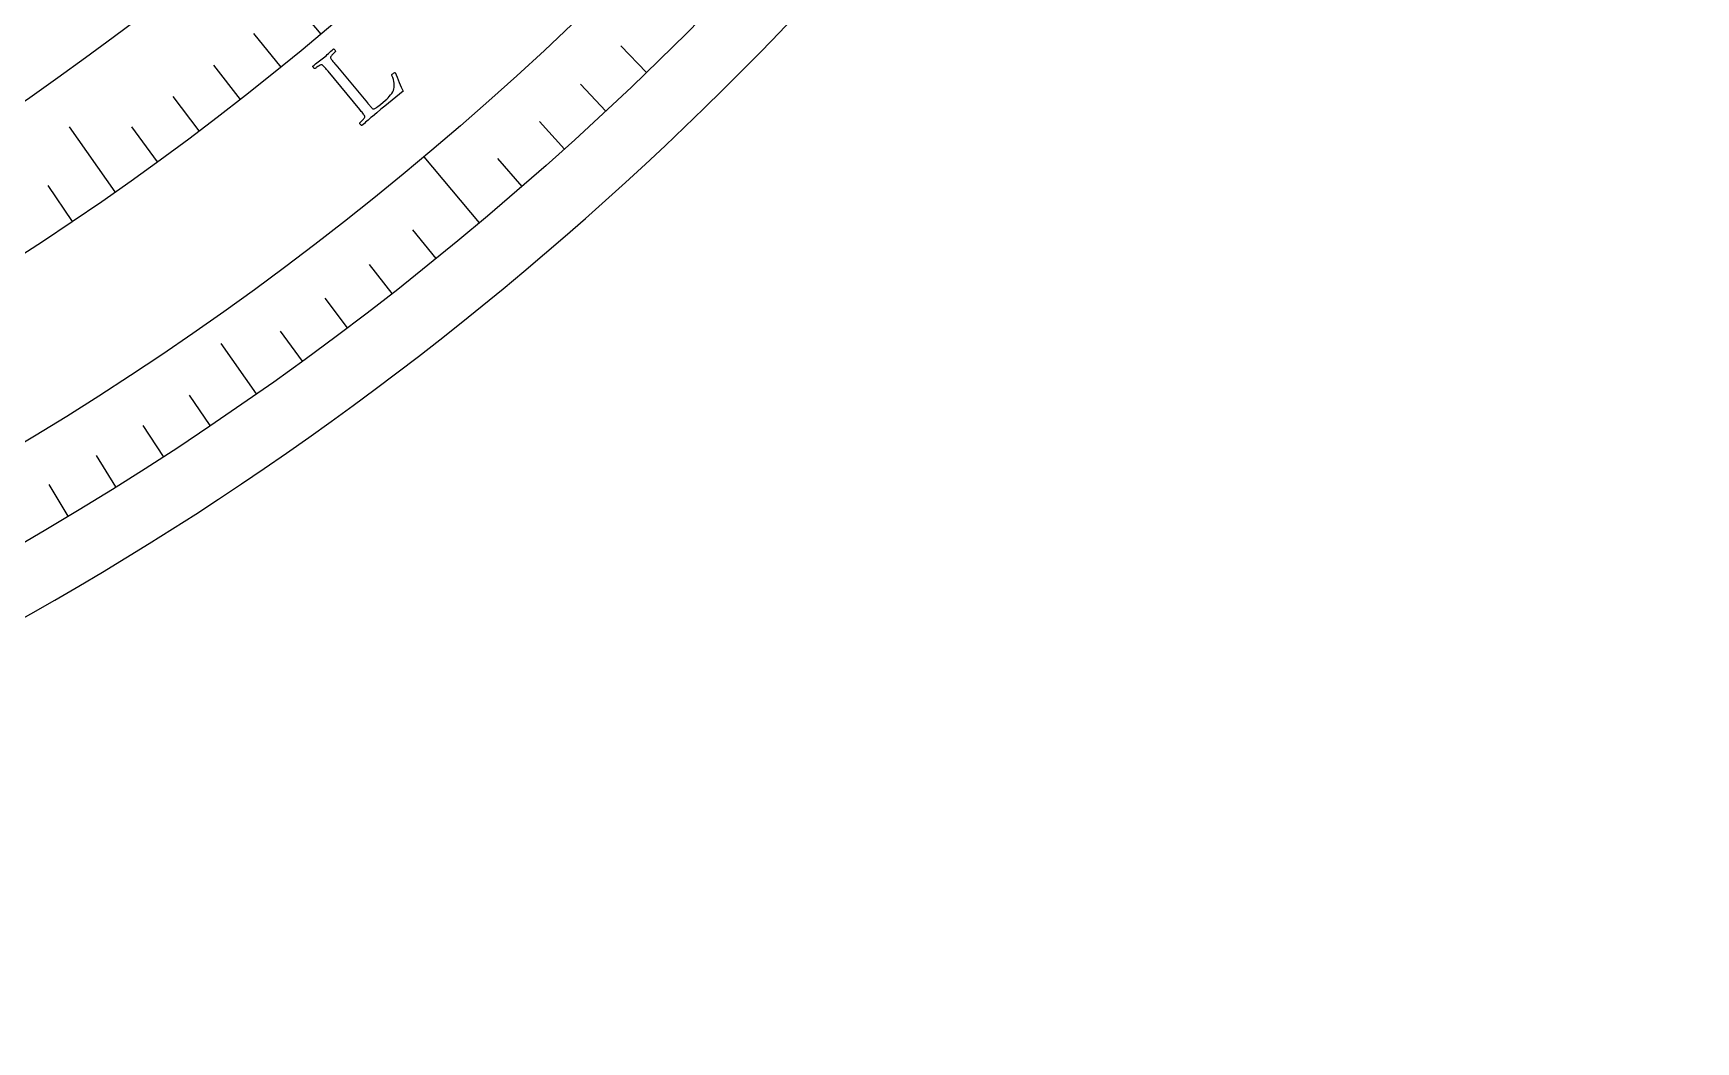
# Model space of a CAD drawing. Header units: millimetres. Extents: x -93 to 93, y -93 to 104.
# Drawn here: x 45.71 to 92.5, y -92.5 to -64.1 of the extents above; entities that cross this region are included whole.
import ezdxf

# ---------------------------------------------------------------- set-up
doc = ezdxf.new("R2010")
doc.units = ezdxf.units.MM
for name, color, linetype in [('CUT_OUTER', 1, 'Continuous'), ('ENGRAVE', 7, 'Continuous'), ('ENGRAVE_FINE', 8, 'Continuous'), ('TEXT', 5, 'Continuous')]:
    doc.layers.add(name, color=color, linetype=linetype)

msp = doc.modelspace()

# ---------------------------------------------------------------- linework, layer by layer
at = {"layer": 'CUT_OUTER'}
msp.add_arc((-0.0002, -0.0002), 92.4998, 179.658282, 0.243527, dxfattribs=at)
at = {"layer": 'ENGRAVE'}
for points in [[(53.8094, -64.1275), (51.8472, -61.7891)], [(48.0155, -68.5733), (46.7316, -66.7396)], [(58.2687, -69.4419), (56.7079, -67.5819)], [(51.9947, -74.2561), (50.9999, -72.8354)]]:
    msp.add_lwpolyline(points, dxfattribs=at)
for radius in [90.65, 90.65, 88.2219, 83.7125, 83.7125, 80.1513, 73.5375, 73.5375, 69.6525]:
    msp.add_circle((0, 0), radius, dxfattribs=at)
at = {"layer": 'ENGRAVE_FINE'}
for points in [[(52.682, -65.0568), (51.9136, -64.1079)], [(62.9708, -65.2082), (62.2479, -64.4596)], [(51.5386, -65.9664), (50.7868, -65.0042)], [(50.3794, -66.8558), (49.6446, -65.8806)], [(61.8232, -66.2972), (61.1134, -65.5361)], [(49.205, -67.7248), (48.4873, -66.737)], [(60.6567, -67.3661), (59.9604, -66.5927)], [(59.4718, -68.4144), (58.789, -67.6291)], [(46.8114, -69.4008), (46.1287, -68.3886)], [(57.0479, -70.4483), (56.393, -69.6396)], [(55.8097, -71.4332), (55.169, -70.6132)], [(54.5545, -72.3963), (53.9283, -71.5652)], [(53.2827, -73.3374), (52.6711, -72.4955)], [(50.6908, -75.1523), (50.1089, -74.2895)], [(49.3715, -76.0255), (48.8048, -75.1527)], [(48.0372, -76.8756), (47.4857, -75.9931)], [(46.6882, -77.7022), (46.1522, -76.8102)]]:
    msp.add_lwpolyline(points, dxfattribs=at)
at = {"layer": 'TEXT'}
msp.add_lwpolyline([(55.1163, -66.0657), (55.1187, -66.0686), (55.1217, -66.0721), (55.1252, -66.0763), (55.1292, -66.0811), (55.1395, -66.0935), (55.1514, -66.1077), (55.1647, -66.1237), (55.1795, -66.1414), (55.1948, -66.1595), (55.2098, -66.1765), (55.2245, -66.1924), (55.2388, -66.2073), (55.2519, -66.2197), (55.263, -66.2284), (55.2721, -66.2334), (55.2791, -66.2346), (55.2995, -66.2313), (55.3198, -66.225), (55.3402, -66.2158), (55.3605, -66.2036), (55.3833, -66.1874), (55.4109, -66.1663), (55.4435, -66.1402), (55.481, -66.1092), (55.6225, -65.9902), (55.6585, -65.9581), (55.6945, -65.9223), (55.7304, -65.883), (55.7664, -65.8402), (55.7991, -65.7961), (55.8255, -65.7533), (55.8455, -65.7118), (55.8591, -65.6716), (55.8663, -65.6342), (55.8699, -65.5944), (55.8701, -65.552), (55.8667, -65.5071), (55.8588, -65.459), (55.8454, -65.4067), (55.8265, -65.3503), (55.8022, -65.2897), (55.8006, -65.2795), (55.8038, -65.2685), (55.8119, -65.2567), (55.8247, -65.2441), (55.8465, -65.2271), (55.8661, -65.2152), (55.8835, -65.2086), (55.8988, -65.2071), (55.9247, -65.2742), (55.9513, -65.3436), (55.9783, -65.4153), (56.0059, -65.4893), (56.0337, -65.5608), (56.0617, -65.6251), (56.0898, -65.6821), (56.1181, -65.7319), (56.0168, -65.8177), (55.9151, -65.9025), (55.8131, -65.9862), (55.7107, -66.0688), (55.6052, -66.1538), (55.4936, -66.2447), (55.376, -66.3414), (55.2522, -66.444), (55.2095, -66.4799), (55.1695, -66.5143), (55.1321, -66.5474), (55.0974, -66.579), (55.0634, -66.6099), (55.0284, -66.6409), (54.9923, -66.6718), (54.9552, -66.7029), (54.9457, -66.7004), (54.936, -66.6948), (54.9263, -66.6861), (54.9163, -66.6742), (54.9076, -66.6614), (54.9012, -66.6499), (54.8972, -66.6396), (54.8957, -66.6306), (54.9049, -66.6227), (54.9169, -66.6115), (54.9318, -66.5972), (54.9496, -66.5797), (54.9682, -66.5605), (54.9856, -66.5408), (55.0018, -66.5207), (55.0169, -66.5002), (55.0291, -66.4812), (55.0367, -66.4654), (55.0396, -66.453), (55.0379, -66.4438), (55.0288, -66.4234), (55.0166, -66.4017), (55.0015, -66.3787), (54.9834, -66.3544), (54.9633, -66.329), (54.9423, -66.3028), (54.9203, -66.2757), (54.8973, -66.2478), (54.0081, -65.1748), (53.9849, -65.147), (53.9622, -65.1201), (53.94, -65.0941), (53.9183, -65.0691), (53.8974, -65.0462), (53.8773, -65.0266), (53.8581, -65.0103), (53.8398, -64.9974), (53.8304, -64.993), (53.8175, -64.9931), (53.8012, -64.9977), (53.7813, -65.0068), (53.7598, -65.0185), (53.7381, -65.0311), (53.7163, -65.0446), (53.6945, -65.059), (53.6744, -65.0727), (53.6579, -65.0843), (53.6449, -65.0938), (53.6355, -65.1011), (53.6271, -65.0978), (53.6178, -65.0919), (53.6078, -65.0834), (53.5969, -65.0723), (53.5872, -65.0603), (53.5804, -65.0491), (53.5767, -65.0386), (53.576, -65.0289), (53.615, -64.9991), (53.6538, -64.9697), (53.6923, -64.9407), (53.7307, -64.912), (53.7686, -64.8835), (53.8057, -64.8547), (53.8422, -64.8257), (53.8779, -64.7964), (53.914, -64.7659), (53.9493, -64.7354), (53.9837, -64.7047), (54.0171, -64.6739), (54.0506, -64.6427), (54.085, -64.6111), (54.1203, -64.579), (54.1565, -64.5463), (54.1659, -64.5488), (54.1755, -64.5543), (54.1854, -64.563), (54.1954, -64.5748), (54.2043, -64.5875), (54.2108, -64.5989), (54.2149, -64.6091), (54.2166, -64.618), (54.2077, -64.6259), (54.196, -64.6369), (54.1816, -64.651), (54.1645, -64.6683), (54.1464, -64.687), (54.1294, -64.7058), (54.1135, -64.7244), (54.0985, -64.7431), (54.0863, -64.7606), (54.0788, -64.7759), (54.0758, -64.789), (54.0774, -64.7999), (54.0855, -64.8165), (54.096, -64.8344), (54.1089, -64.8535), (54.1242, -64.8739), (54.1412, -64.8954), (54.1591, -64.9177), (54.178, -64.9409), (54.1979, -64.9648), (54.2011, -64.9687), (54.2043, -64.9725), (54.2075, -64.9764), (54.2107, -64.9802), (54.214, -64.9841), (54.2172, -64.9879), (54.2204, -64.9918), (54.2236, -64.9956)], close=True, dxfattribs=at)

doc.saveas('drawing.dxf')
